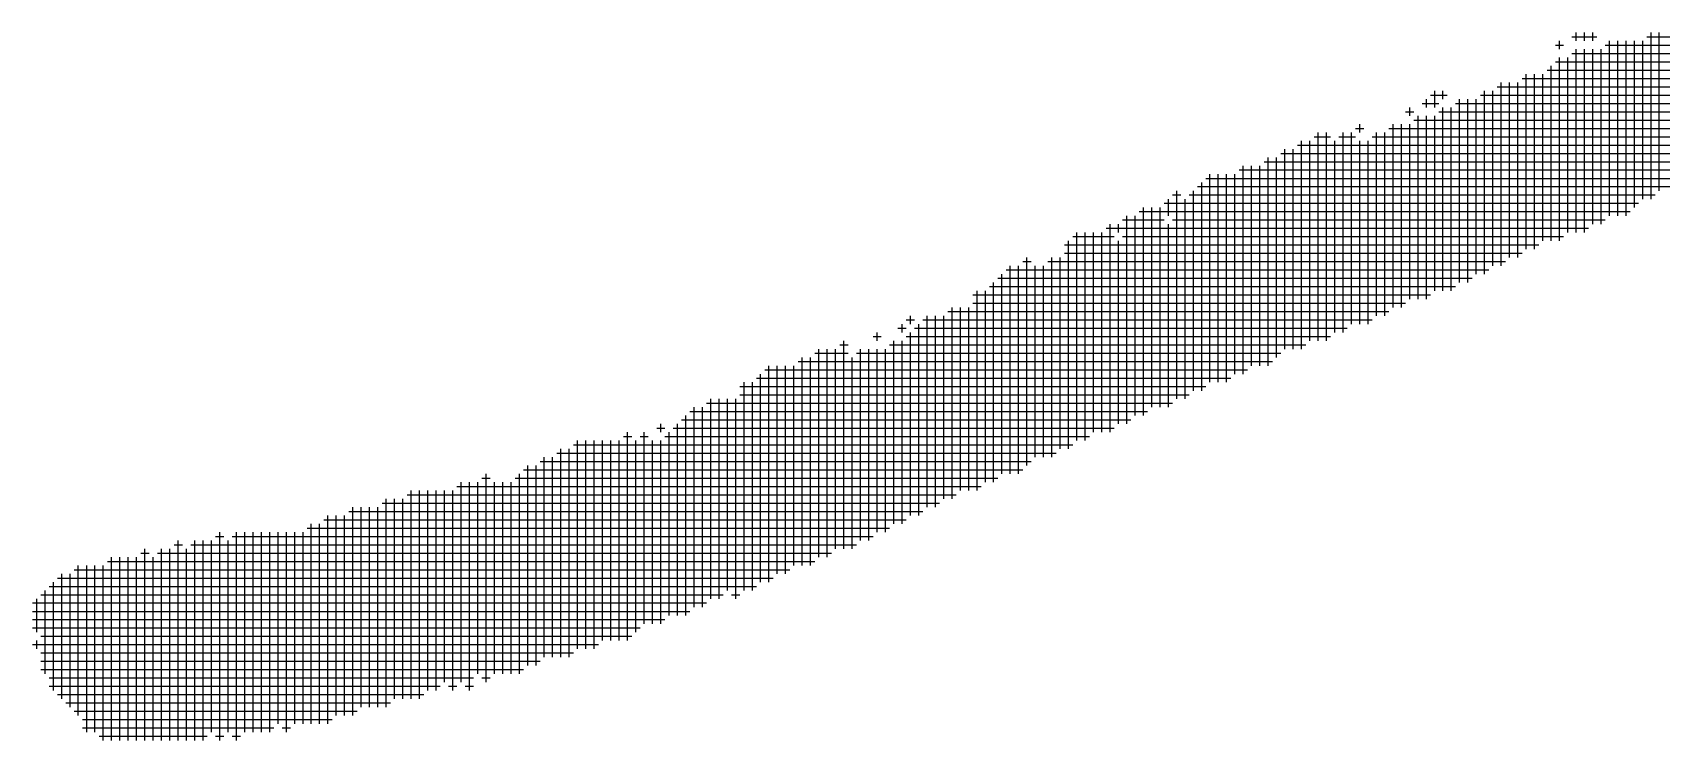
# Model space of a CAD drawing. Header units: feet. Extents: x 778950 to 1031250, y -253464 to -75264.
# Drawn here: x 937134 to 937689, y -244516 to -244275 of the extents above; entities that cross this region are included whole.
import ezdxf

# ---------------------------------------------------------------- set-up
doc = ezdxf.new("R2010")
doc.units = ezdxf.units.FT
doc.header["$LTSCALE"] = 3000
doc.header["$MEASUREMENT"] = 0
doc.layers.add('CX-MISC', color=2, linetype='CONTINUOUS')

msp = doc.modelspace()

# ---------------------------------------------------------------- linework, layer by layer
at = {"layer": 'CX-MISC'}
for p, q in [((937653.98, -244280.77, 7362.78), (937653.98, -244277.94, 7362.78)), ((937658.24, -244276.52, 7362.78), (937666.74, -244276.52, 7362.78)), ((937659.65, -244277.94, 7362.78), (937659.65, -244275.1, 7362.78)), ((937662.49, -244277.94, 7362.78), (937662.49, -244275.1, 7362.78)), ((937665.32, -244277.94, 7362.78), (937665.32, -244275.1, 7362.78)), ((937670.99, -244337.47, 7362.78), (937670.99, -244277.94, 7362.78)), ((937673.83, -244337.47, 7362.78), (937673.83, -244277.94, 7362.78)), ((937676.66, -244337.47, 7362.78), (937676.66, -244277.94, 7362.78)), ((937679.5, -244334.64, 7362.78), (937679.5, -244277.94, 7362.78)), ((937682.33, -244331.8, 7362.78), (937682.33, -244277.94, 7362.78)), ((937683.75, -244276.52, 7362.78), (937819.83, -244276.52, 7362.78)), ((937685.17, -244331.8, 7362.78), (937685.17, -244275.1, 7362.78)), ((937688, -244328.97, 7362.78), (937688, -244275.1, 7362.78)), ((937652.57, -244279.36, 7362.78), (937655.4, -244279.36, 7362.78)), ((937653.98, -244345.98, 7362.78), (937653.98, -244283.61, 7362.78)), ((937656.82, -244343.14, 7362.78), (937656.82, -244283.61, 7362.78)), ((937658.24, -244282.19, 7362.78), (937811.33, -244282.19, 7362.78)), ((937659.65, -244343.14, 7362.78), (937659.65, -244280.77, 7362.78)), ((937662.49, -244343.14, 7362.78), (937662.49, -244280.77, 7362.78)), ((937665.32, -244340.31, 7362.78), (937665.32, -244280.77, 7362.78)), ((937668.16, -244340.31, 7362.78), (937668.16, -244280.77, 7362.78)), ((937669.58, -244279.36, 7362.78), (937814.16, -244279.36, 7362.78)), ((937642.64, -244348.81, 7362.78), (937642.64, -244289.28, 7362.78)), ((937645.48, -244348.81, 7362.78), (937645.48, -244289.28, 7362.78)), ((937648.31, -244345.98, 7362.78), (937648.31, -244289.28, 7362.78)), ((937649.73, -244287.86, 7362.78), (937797.15, -244287.86, 7362.78)), ((937651.15, -244345.98, 7362.78), (937651.15, -244286.44, 7362.78)), ((937652.57, -244285.03, 7362.78), (937802.82, -244285.03, 7362.78)), ((937611.46, -244300.62, 7362.78), (937611.46, -244294.95, 7362.78)), ((937614.29, -244297.78, 7362.78), (937614.29, -244294.95, 7362.78)), ((937628.47, -244357.32, 7362.78), (937628.47, -244294.95, 7362.78)), ((937631.3, -244354.48, 7362.78), (937631.3, -244294.95, 7362.78)), ((937632.72, -244293.53, 7362.78), (937782.98, -244293.53, 7362.78)), ((937634.14, -244354.48, 7362.78), (937634.14, -244292.11, 7362.78)), ((937636.97, -244351.65, 7362.78), (937636.97, -244292.11, 7362.78)), ((937639.81, -244351.65, 7362.78), (937639.81, -244292.11, 7362.78)), ((937641.23, -244290.7, 7362.78), (937791.48, -244290.7, 7362.78)), ((937602.95, -244303.45, 7362.78), (937602.95, -244300.62, 7362.78)), ((937607.21, -244299.2, 7362.78), (937612.88, -244299.2, 7362.78)), ((937608.62, -244300.62, 7362.78), (937608.62, -244297.78, 7362.78)), ((937610.04, -244296.37, 7362.78), (937615.71, -244296.37, 7362.78)), ((937614.29, -244362.99, 7362.78), (937614.29, -244300.62, 7362.78)), ((937617.13, -244362.99, 7362.78), (937617.13, -244300.62, 7362.78)), ((937618.55, -244299.2, 7362.78), (937768.8, -244299.2, 7362.78)), ((937619.96, -244360.15, 7362.78), (937619.96, -244297.78, 7362.78)), ((937622.8, -244360.15, 7362.78), (937622.8, -244297.78, 7362.78)), ((937625.63, -244357.32, 7362.78), (937625.63, -244297.78, 7362.78)), ((937627.05, -244296.37, 7362.78), (937774.47, -244296.37, 7362.78)), ((937601.54, -244302.04, 7362.78), (937604.37, -244302.04, 7362.78)), ((937604.37, -244304.87, 7362.78), (937748.96, -244304.87, 7362.78)), ((937605.79, -244365.82, 7362.78), (937605.79, -244303.45, 7362.78)), ((937608.62, -244365.82, 7362.78), (937608.62, -244303.45, 7362.78)), ((937611.46, -244362.99, 7362.78), (937611.46, -244303.45, 7362.78)), ((937612.88, -244302.04, 7362.78), (937760.3, -244302.04, 7362.78)), ((937570.35, -244310.54, 7362.78), (937576.02, -244310.54, 7362.78)), ((937571.77, -244380, 7362.78), (937571.77, -244309.12, 7362.78)), ((937574.6, -244380, 7362.78), (937574.6, -244309.12, 7362.78)), ((937578.86, -244310.54, 7362.78), (937584.53, -244310.54, 7362.78)), ((937580.27, -244377.16, 7362.78), (937580.27, -244309.12, 7362.78)), ((937583.11, -244374.33, 7362.78), (937583.11, -244309.12, 7362.78)), ((937584.53, -244307.71, 7362.78), (937587.36, -244307.71, 7362.78)), ((937585.94, -244309.12, 7362.78), (937585.94, -244306.29, 7362.78)), ((937590.2, -244310.54, 7362.78), (937740.45, -244310.54, 7362.78)), ((937591.61, -244371.49, 7362.78), (937591.61, -244309.12, 7362.78)), ((937594.45, -244371.49, 7362.78), (937594.45, -244309.12, 7362.78)), ((937595.87, -244307.71, 7362.78), (937746.12, -244307.71, 7362.78)), ((937597.28, -244368.66, 7362.78), (937597.28, -244306.29, 7362.78)), ((937600.12, -244368.66, 7362.78), (937600.12, -244306.29, 7362.78)), ((937602.95, -244365.82, 7362.78), (937602.95, -244306.29, 7362.78)), ((937559.01, -244316.21, 7362.78), (937726.28, -244316.21, 7362.78)), ((937560.43, -244382.83, 7362.78), (937560.43, -244314.79, 7362.78)), ((937563.26, -244382.83, 7362.78), (937563.26, -244314.79, 7362.78)), ((937564.68, -244313.38, 7362.78), (937731.95, -244313.38, 7362.78)), ((937566.1, -244382.83, 7362.78), (937566.1, -244311.96, 7362.78)), ((937568.93, -244380, 7362.78), (937568.93, -244311.96, 7362.78)), ((937577.44, -244377.16, 7362.78), (937577.44, -244311.96, 7362.78)), ((937585.94, -244374.33, 7362.78), (937585.94, -244311.96, 7362.78)), ((937588.78, -244374.33, 7362.78), (937588.78, -244311.96, 7362.78)), ((937544.84, -244321.88, 7362.78), (937712.1, -244321.88, 7362.78)), ((937546.25, -244391.34, 7362.78), (937546.25, -244320.46, 7362.78)), ((937549.09, -244388.5, 7362.78), (937549.09, -244320.46, 7362.78)), ((937551.92, -244388.5, 7362.78), (937551.92, -244320.46, 7362.78)), ((937553.34, -244319.05, 7362.78), (937717.77, -244319.05, 7362.78)), ((937554.76, -244388.5, 7362.78), (937554.76, -244317.63, 7362.78)), ((937557.59, -244385.67, 7362.78), (937557.59, -244317.63, 7362.78)), ((937530.66, -244327.55, 7362.78), (937697.93, -244327.55, 7362.78)), ((937532.08, -244397.01, 7362.78), (937532.08, -244326.13, 7362.78)), ((937533.5, -244324.72, 7362.78), (937703.6, -244324.72, 7362.78)), ((937534.91, -244394.17, 7362.78), (937534.91, -244323.3, 7362.78)), ((937537.75, -244394.17, 7362.78), (937537.75, -244323.3, 7362.78)), ((937540.58, -244394.17, 7362.78), (937540.58, -244323.3, 7362.78)), ((937543.42, -244391.34, 7362.78), (937543.42, -244323.3, 7362.78)), ((937519.32, -244333.22, 7362.78), (937680.92, -244333.22, 7362.78)), ((937520.74, -244337.47, 7362.78), (937520.74, -244331.8, 7362.78)), ((937522.16, -244330.39, 7362.78), (937524.99, -244330.39, 7362.78)), ((937523.57, -244399.84, 7362.78), (937523.57, -244328.97, 7362.78)), ((937526.41, -244399.84, 7362.78), (937526.41, -244331.8, 7362.78)), ((937527.83, -244330.39, 7362.78), (937686.59, -244330.39, 7362.78)), ((937529.24, -244397.01, 7362.78), (937529.24, -244328.97, 7362.78)), ((937505.15, -244338.89, 7362.78), (937519.32, -244338.89, 7362.78)), ((937506.56, -244408.35, 7362.78), (937506.56, -244337.47, 7362.78)), ((937509.4, -244405.51, 7362.78), (937509.4, -244337.47, 7362.78)), ((937510.82, -244336.06, 7362.78), (937678.08, -244336.06, 7362.78)), ((937512.23, -244405.51, 7362.78), (937512.23, -244334.64, 7362.78)), ((937515.07, -244402.68, 7362.78), (937515.07, -244334.64, 7362.78)), ((937517.9, -244402.68, 7362.78), (937517.9, -244334.64, 7362.78)), ((937522.16, -244338.89, 7362.78), (937669.58, -244338.89, 7362.78)), ((937488.14, -244344.56, 7362.78), (937502.31, -244344.56, 7362.78)), ((937489.55, -244414.02, 7362.78), (937489.55, -244343.14, 7362.78)), ((937492.39, -244414.02, 7362.78), (937492.39, -244343.14, 7362.78)), ((937495.22, -244411.18, 7362.78), (937495.22, -244343.14, 7362.78)), ((937498.06, -244411.18, 7362.78), (937498.06, -244343.14, 7362.78)), ((937499.48, -244341.73, 7362.78), (937663.91, -244341.73, 7362.78)), ((937500.89, -244411.18, 7362.78), (937500.89, -244340.31, 7362.78)), ((937503.73, -244343.14, 7362.78), (937503.73, -244340.31, 7362.78)), ((937505.15, -244344.56, 7362.78), (937655.4, -244344.56, 7362.78)), ((937520.74, -244402.68, 7362.78), (937520.74, -244340.31, 7362.78)), ((937485.3, -244347.4, 7362.78), (937646.9, -244347.4, 7362.78)), ((937485.3, -244350.23, 7362.78), (937641.23, -244350.23, 7362.78)), ((937486.72, -244416.85, 7362.78), (937486.72, -244345.98, 7362.78)), ((937503.73, -244408.35, 7362.78), (937503.73, -244345.98, 7362.78)), ((937465.46, -244355.9, 7362.78), (937629.89, -244355.9, 7362.78)), ((937466.87, -244425.36, 7362.78), (937466.87, -244354.48, 7362.78)), ((937469.71, -244425.36, 7362.78), (937469.71, -244354.48, 7362.78)), ((937471.13, -244353.07, 7362.78), (937473.96, -244353.07, 7362.78)), ((937472.54, -244422.52, 7362.78), (937472.54, -244351.65, 7362.78)), ((937475.38, -244419.69, 7362.78), (937475.38, -244354.48, 7362.78)), ((937478.21, -244419.69, 7362.78), (937478.21, -244354.48, 7362.78)), ((937479.63, -244353.07, 7362.78), (937635.56, -244353.07, 7362.78)), ((937481.05, -244419.69, 7362.78), (937481.05, -244351.65, 7362.78)), ((937483.88, -244416.85, 7362.78), (937483.88, -244351.65, 7362.78)), ((937459.79, -244361.57, 7362.78), (937618.55, -244361.57, 7362.78)), ((937461.2, -244428.19, 7362.78), (937461.2, -244360.15, 7362.78)), ((937462.62, -244358.74, 7362.78), (937624.22, -244358.74, 7362.78)), ((937464.04, -244425.36, 7362.78), (937464.04, -244357.32, 7362.78)), ((937454.12, -244364.41, 7362.78), (937610.04, -244364.41, 7362.78)), ((937455.53, -244431.03, 7362.78), (937455.53, -244362.99, 7362.78)), ((937458.37, -244428.19, 7362.78), (937458.37, -244362.99, 7362.78)), ((937432.85, -244374.33, 7362.78), (937432.85, -244371.49, 7362.78)), ((937438.52, -244436.7, 7362.78), (937438.52, -244371.49, 7362.78)), ((937441.36, -244436.7, 7362.78), (937441.36, -244371.49, 7362.78)), ((937444.19, -244433.86, 7362.78), (937444.19, -244371.49, 7362.78)), ((937445.61, -244370.08, 7362.78), (937595.87, -244370.08, 7362.78)), ((937447.03, -244433.86, 7362.78), (937447.03, -244368.66, 7362.78)), ((937449.86, -244431.03, 7362.78), (937449.86, -244368.66, 7362.78)), ((937452.7, -244431.03, 7362.78), (937452.7, -244368.66, 7362.78)), ((937454.12, -244367.24, 7362.78), (937601.54, -244367.24, 7362.78)), ((937421.51, -244380, 7362.78), (937421.51, -244377.16, 7362.78)), ((937428.6, -244375.75, 7362.78), (937431.44, -244375.75, 7362.78)), ((937430.02, -244377.16, 7362.78), (937430.02, -244374.33, 7362.78)), ((937431.44, -244372.91, 7362.78), (937434.27, -244372.91, 7362.78)), ((937432.85, -244439.53, 7362.78), (937432.85, -244377.16, 7362.78)), ((937434.27, -244375.75, 7362.78), (937581.69, -244375.75, 7362.78)), ((937435.69, -244439.53, 7362.78), (937435.69, -244374.33, 7362.78)), ((937437.11, -244372.91, 7362.78), (937590.2, -244372.91, 7362.78)), ((937401.67, -244453.71, 7362.78), (937401.67, -244382.83, 7362.78)), ((937404.5, -244453.71, 7362.78), (937404.5, -244382.83, 7362.78)), ((937407.34, -244450.87, 7362.78), (937407.34, -244382.83, 7362.78)), ((937408.76, -244381.42, 7362.78), (937411.59, -244381.42, 7362.78)), ((937410.17, -244450.87, 7362.78), (937410.17, -244380, 7362.78)), ((937415.84, -244448.04, 7362.78), (937415.84, -244382.83, 7362.78)), ((937418.68, -244448.04, 7362.78), (937418.68, -244382.83, 7362.78)), ((937420.1, -244378.58, 7362.78), (937422.93, -244378.58, 7362.78)), ((937421.51, -244445.2, 7362.78), (937421.51, -244382.83, 7362.78)), ((937424.35, -244445.2, 7362.78), (937424.35, -244382.83, 7362.78)), ((937425.77, -244381.42, 7362.78), (937567.52, -244381.42, 7362.78)), ((937427.18, -244442.37, 7362.78), (937427.18, -244380, 7362.78)), ((937430.02, -244442.37, 7362.78), (937430.02, -244380, 7362.78)), ((937431.44, -244378.58, 7362.78), (937576.02, -244378.58, 7362.78)), ((937384.66, -244462.21, 7362.78), (937384.66, -244388.5, 7362.78)), ((937387.49, -244459.38, 7362.78), (937387.49, -244388.5, 7362.78)), ((937390.33, -244459.38, 7362.78), (937390.33, -244388.5, 7362.78)), ((937393.16, -244456.54, 7362.78), (937393.16, -244388.5, 7362.78)), ((937394.58, -244387.09, 7362.78), (937556.18, -244387.09, 7362.78)), ((937396, -244456.54, 7362.78), (937396, -244385.67, 7362.78)), ((937398.83, -244456.54, 7362.78), (937398.83, -244385.67, 7362.78)), ((937400.25, -244384.25, 7362.78), (937411.59, -244384.25, 7362.78)), ((937413.01, -244450.87, 7362.78), (937413.01, -244385.67, 7362.78)), ((937414.43, -244384.25, 7362.78), (937559.01, -244384.25, 7362.78)), ((937376.15, -244465.05, 7362.78), (937376.15, -244394.17, 7362.78)), ((937378.99, -244465.05, 7362.78), (937378.99, -244394.17, 7362.78)), ((937380.41, -244392.76, 7362.78), (937542, -244392.76, 7362.78)), ((937381.82, -244462.21, 7362.78), (937381.82, -244391.34, 7362.78)), ((937383.24, -244389.92, 7362.78), (937547.67, -244389.92, 7362.78)), ((937364.81, -244467.88, 7362.78), (937364.81, -244399.84, 7362.78)), ((937367.65, -244467.88, 7362.78), (937367.65, -244399.84, 7362.78)), ((937370.48, -244465.05, 7362.78), (937370.48, -244399.84, 7362.78)), ((937373.32, -244467.88, 7362.78), (937373.32, -244399.84, 7362.78)), ((937374.74, -244395.59, 7362.78), (937533.5, -244395.59, 7362.78)), ((937374.74, -244398.43, 7362.78), (937527.83, -244398.43, 7362.78)), ((937356.31, -244473.55, 7362.78), (937356.31, -244405.51, 7362.78)), ((937357.73, -244404.1, 7362.78), (937513.65, -244404.1, 7362.78)), ((937359.14, -244470.72, 7362.78), (937359.14, -244402.68, 7362.78)), ((937361.98, -244470.72, 7362.78), (937361.98, -244402.68, 7362.78)), ((937363.4, -244401.26, 7362.78), (937522.16, -244401.26, 7362.78)), ((937336.46, -244482.06, 7362.78), (937336.46, -244411.18, 7362.78)), ((937342.13, -244476.39, 7362.78), (937342.13, -244411.18, 7362.78)), ((937346.39, -244409.77, 7362.78), (937349.22, -244409.77, 7362.78)), ((937347.8, -244411.18, 7362.78), (937347.8, -244408.35, 7362.78)), ((937350.64, -244473.55, 7362.78), (937350.64, -244411.18, 7362.78)), ((937352.06, -244409.77, 7362.78), (937502.31, -244409.77, 7362.78)), ((937353.47, -244473.55, 7362.78), (937353.47, -244408.35, 7362.78)), ((937354.89, -244406.93, 7362.78), (937507.98, -244406.93, 7362.78)), ((937313.78, -244487.73, 7362.78), (937313.78, -244416.85, 7362.78)), ((937316.62, -244487.73, 7362.78), (937316.62, -244416.85, 7362.78)), ((937318.04, -244415.44, 7362.78), (937488.14, -244415.44, 7362.78)), ((937319.45, -244484.89, 7362.78), (937319.45, -244414.02, 7362.78)), ((937322.29, -244484.89, 7362.78), (937322.29, -244414.02, 7362.78)), ((937325.12, -244484.89, 7362.78), (937325.12, -244414.02, 7362.78)), ((937327.96, -244482.06, 7362.78), (937327.96, -244414.02, 7362.78)), ((937330.79, -244482.06, 7362.78), (937330.79, -244414.02, 7362.78)), ((937333.63, -244482.06, 7362.78), (937333.63, -244414.02, 7362.78)), ((937335.05, -244412.6, 7362.78), (937337.88, -244412.6, 7362.78)), ((937339.3, -244479.22, 7362.78), (937339.3, -244414.02, 7362.78)), ((937340.72, -244412.6, 7362.78), (937343.55, -244412.6, 7362.78)), ((937344.97, -244476.39, 7362.78), (937344.97, -244414.02, 7362.78)), ((937347.8, -244476.39, 7362.78), (937347.8, -244414.02, 7362.78)), ((937349.22, -244412.6, 7362.78), (937493.81, -244412.6, 7362.78)), ((937302.44, -244490.56, 7362.78), (937302.44, -244422.52, 7362.78)), ((937305.28, -244490.56, 7362.78), (937305.28, -244422.52, 7362.78)), ((937306.7, -244421.11, 7362.78), (937473.96, -244421.11, 7362.78)), ((937308.11, -244487.73, 7362.78), (937308.11, -244419.69, 7362.78)), ((937310.95, -244487.73, 7362.78), (937310.95, -244419.69, 7362.78)), ((937312.37, -244418.27, 7362.78), (937482.47, -244418.27, 7362.78)), ((937279.76, -244496.23, 7362.78), (937279.76, -244428.19, 7362.78)), ((937282.6, -244499.07, 7362.78), (937282.6, -244428.19, 7362.78)), ((937285.43, -244493.4, 7362.78), (937285.43, -244428.19, 7362.78)), ((937286.85, -244426.78, 7362.78), (937289.69, -244426.78, 7362.78)), ((937288.27, -244496.23, 7362.78), (937288.27, -244425.36, 7362.78)), ((937291.1, -244493.4, 7362.78), (937291.1, -244428.19, 7362.78)), ((937293.94, -244493.4, 7362.78), (937293.94, -244428.19, 7362.78)), ((937296.77, -244493.4, 7362.78), (937296.77, -244428.19, 7362.78)), ((937298.19, -244426.78, 7362.78), (937462.62, -244426.78, 7362.78)), ((937299.61, -244493.4, 7362.78), (937299.61, -244425.36, 7362.78)), ((937301.03, -244423.94, 7362.78), (937471.13, -244423.94, 7362.78)), ((937261.34, -244432.45, 7362.78), (937448.45, -244432.45, 7362.78)), ((937262.75, -244501.9, 7362.78), (937262.75, -244431.03, 7362.78)), ((937265.59, -244501.9, 7362.78), (937265.59, -244431.03, 7362.78)), ((937268.42, -244499.07, 7362.78), (937268.42, -244431.03, 7362.78)), ((937271.26, -244499.07, 7362.78), (937271.26, -244431.03, 7362.78)), ((937274.09, -244496.23, 7362.78), (937274.09, -244431.03, 7362.78)), ((937276.93, -244499.07, 7362.78), (937276.93, -244431.03, 7362.78)), ((937278.35, -244429.61, 7362.78), (937456.95, -244429.61, 7362.78)), ((937241.49, -244438.12, 7362.78), (937437.11, -244438.12, 7362.78)), ((937242.91, -244507.57, 7362.78), (937242.91, -244436.7, 7362.78)), ((937245.74, -244504.74, 7362.78), (937245.74, -244436.7, 7362.78)), ((937248.58, -244504.74, 7362.78), (937248.58, -244436.7, 7362.78)), ((937251.41, -244504.74, 7362.78), (937251.41, -244436.7, 7362.78)), ((937252.83, -244435.28, 7362.78), (937442.78, -244435.28, 7362.78)), ((937254.25, -244504.74, 7362.78), (937254.25, -244433.86, 7362.78)), ((937257.08, -244501.9, 7362.78), (937257.08, -244433.86, 7362.78)), ((937259.92, -244501.9, 7362.78), (937259.92, -244433.86, 7362.78)), ((937227.32, -244443.79, 7362.78), (937425.77, -244443.79, 7362.78)), ((937228.73, -244510.41, 7362.78), (937228.73, -244442.37, 7362.78)), ((937231.57, -244510.41, 7362.78), (937231.57, -244442.37, 7362.78)), ((937232.99, -244440.95, 7362.78), (937431.44, -244440.95, 7362.78)), ((937234.4, -244510.41, 7362.78), (937234.4, -244439.53, 7362.78)), ((937237.24, -244507.57, 7362.78), (937237.24, -244439.53, 7362.78)), ((937240.07, -244507.57, 7362.78), (937240.07, -244439.53, 7362.78)), ((937181.96, -244449.46, 7362.78), (937184.79, -244449.46, 7362.78)), ((937183.37, -244516.08, 7362.78), (937183.37, -244448.04, 7362.78)), ((937187.63, -244449.46, 7362.78), (937414.43, -244449.46, 7362.78)), ((937189.04, -244516.08, 7362.78), (937189.04, -244448.04, 7362.78)), ((937191.88, -244516.08, 7362.78), (937191.88, -244448.04, 7362.78)), ((937194.71, -244513.24, 7362.78), (937194.71, -244448.04, 7362.78)), ((937196.13, -244446.62, 7362.78), (937198.97, -244446.62, 7362.78)), ((937197.55, -244516.08, 7362.78), (937197.55, -244445.2, 7362.78)), ((937200.38, -244513.24, 7362.78), (937200.38, -244448.04, 7362.78)), ((937201.8, -244446.62, 7362.78), (937420.1, -244446.62, 7362.78)), ((937203.22, -244516.08, 7362.78), (937203.22, -244445.2, 7362.78)), ((937206.05, -244513.24, 7362.78), (937206.05, -244445.2, 7362.78)), ((937208.89, -244513.24, 7362.78), (937208.89, -244445.2, 7362.78)), ((937211.72, -244513.24, 7362.78), (937211.72, -244445.2, 7362.78)), ((937214.56, -244513.24, 7362.78), (937214.56, -244445.2, 7362.78)), ((937217.39, -244510.41, 7362.78), (937217.39, -244445.2, 7362.78)), ((937220.23, -244513.24, 7362.78), (937220.23, -244445.2, 7362.78)), ((937223.06, -244510.41, 7362.78), (937223.06, -244445.2, 7362.78)), ((937225.9, -244510.41, 7362.78), (937225.9, -244445.2, 7362.78)), ((937159.28, -244455.13, 7362.78), (937400.25, -244455.13, 7362.78)), ((937160.69, -244516.08, 7362.78), (937160.69, -244453.71, 7362.78)), ((937163.53, -244516.08, 7362.78), (937163.53, -244453.71, 7362.78)), ((937166.36, -244516.08, 7362.78), (937166.36, -244453.71, 7362.78)), ((937169.2, -244516.08, 7362.78), (937169.2, -244453.71, 7362.78)), ((937170.62, -244452.29, 7362.78), (937173.45, -244452.29, 7362.78)), ((937172.03, -244516.08, 7362.78), (937172.03, -244450.87, 7362.78)), ((937174.87, -244516.08, 7362.78), (937174.87, -244453.71, 7362.78)), ((937176.29, -244452.29, 7362.78), (937405.92, -244452.29, 7362.78)), ((937177.7, -244516.08, 7362.78), (937177.7, -244450.87, 7362.78)), ((937180.54, -244516.08, 7362.78), (937180.54, -244450.87, 7362.78)), ((937186.21, -244516.08, 7362.78), (937186.21, -244450.87, 7362.78)), ((937142.27, -244460.8, 7362.78), (937386.08, -244460.8, 7362.78)), ((937143.68, -244501.9, 7362.78), (937143.68, -244459.38, 7362.78)), ((937146.52, -244504.74, 7362.78), (937146.52, -244459.38, 7362.78)), ((937147.94, -244457.96, 7362.78), (937391.75, -244457.96, 7362.78)), ((937149.35, -244507.57, 7362.78), (937149.35, -244456.54, 7362.78)), ((937152.19, -244513.24, 7362.78), (937152.19, -244456.54, 7362.78)), ((937155.02, -244513.24, 7362.78), (937155.02, -244456.54, 7362.78)), ((937157.86, -244516.08, 7362.78), (937157.86, -244456.54, 7362.78)), ((937136.6, -244466.47, 7362.78), (937369.07, -244466.47, 7362.78)), ((937138.01, -244493.4, 7362.78), (937138.01, -244465.05, 7362.78)), ((937139.43, -244463.63, 7362.78), (937380.41, -244463.63, 7362.78)), ((937140.85, -244499.07, 7362.78), (937140.85, -244462.21, 7362.78)), ((937371.9, -244466.47, 7362.78), (937374.74, -244466.47, 7362.78)), ((937133.76, -244469.3, 7362.78), (937363.4, -244469.3, 7362.78)), ((937133.76, -244472.14, 7362.78), (937357.73, -244472.14, 7362.78)), ((937135.18, -244479.22, 7362.78), (937135.18, -244467.88, 7362.78)), ((937133.76, -244474.97, 7362.78), (937349.22, -244474.97, 7362.78)), ((937133.76, -244477.81, 7362.78), (937340.72, -244477.81, 7362.78)), ((937133.76, -244483.48, 7362.78), (937326.54, -244483.48, 7362.78)), ((937135.18, -244484.89, 7362.78), (937135.18, -244482.06, 7362.78)), ((937136.6, -244480.64, 7362.78), (937337.88, -244480.64, 7362.78)), ((937136.6, -244486.31, 7362.78), (937318.04, -244486.31, 7362.78)), ((937136.6, -244489.15, 7362.78), (937306.7, -244489.15, 7362.78)), ((937136.6, -244491.98, 7362.78), (937301.03, -244491.98, 7362.78)), ((937139.43, -244494.82, 7362.78), (937284.02, -244494.82, 7362.78)), ((937286.85, -244494.82, 7362.78), (937289.69, -244494.82, 7362.78)), ((937139.43, -244497.65, 7362.78), (937272.68, -244497.65, 7362.78)), ((937275.51, -244497.65, 7362.78), (937278.35, -244497.65, 7362.78)), ((937281.18, -244497.65, 7362.78), (937284.02, -244497.65, 7362.78)), ((937142.27, -244500.49, 7362.78), (937267.01, -244500.49, 7362.78)), ((937145.1, -244503.32, 7362.78), (937255.67, -244503.32, 7362.78)), ((937147.94, -244506.16, 7362.78), (937244.33, -244506.16, 7362.78)), ((937150.77, -244508.99, 7362.78), (937235.82, -244508.99, 7362.78)), ((937150.77, -244511.83, 7362.78), (937215.98, -244511.83, 7362.78)), ((937156.44, -244514.66, 7362.78), (937193.3, -244514.66, 7362.78)), ((937196.13, -244514.66, 7362.78), (937198.97, -244514.66, 7362.78)), ((937201.8, -244514.66, 7362.78), (937204.64, -244514.66, 7362.78)), ((937218.81, -244511.83, 7362.78), (937221.65, -244511.83, 7362.78))]:
    msp.add_line(p, q, dxfattribs=at)

doc.saveas('drawing.dxf')
